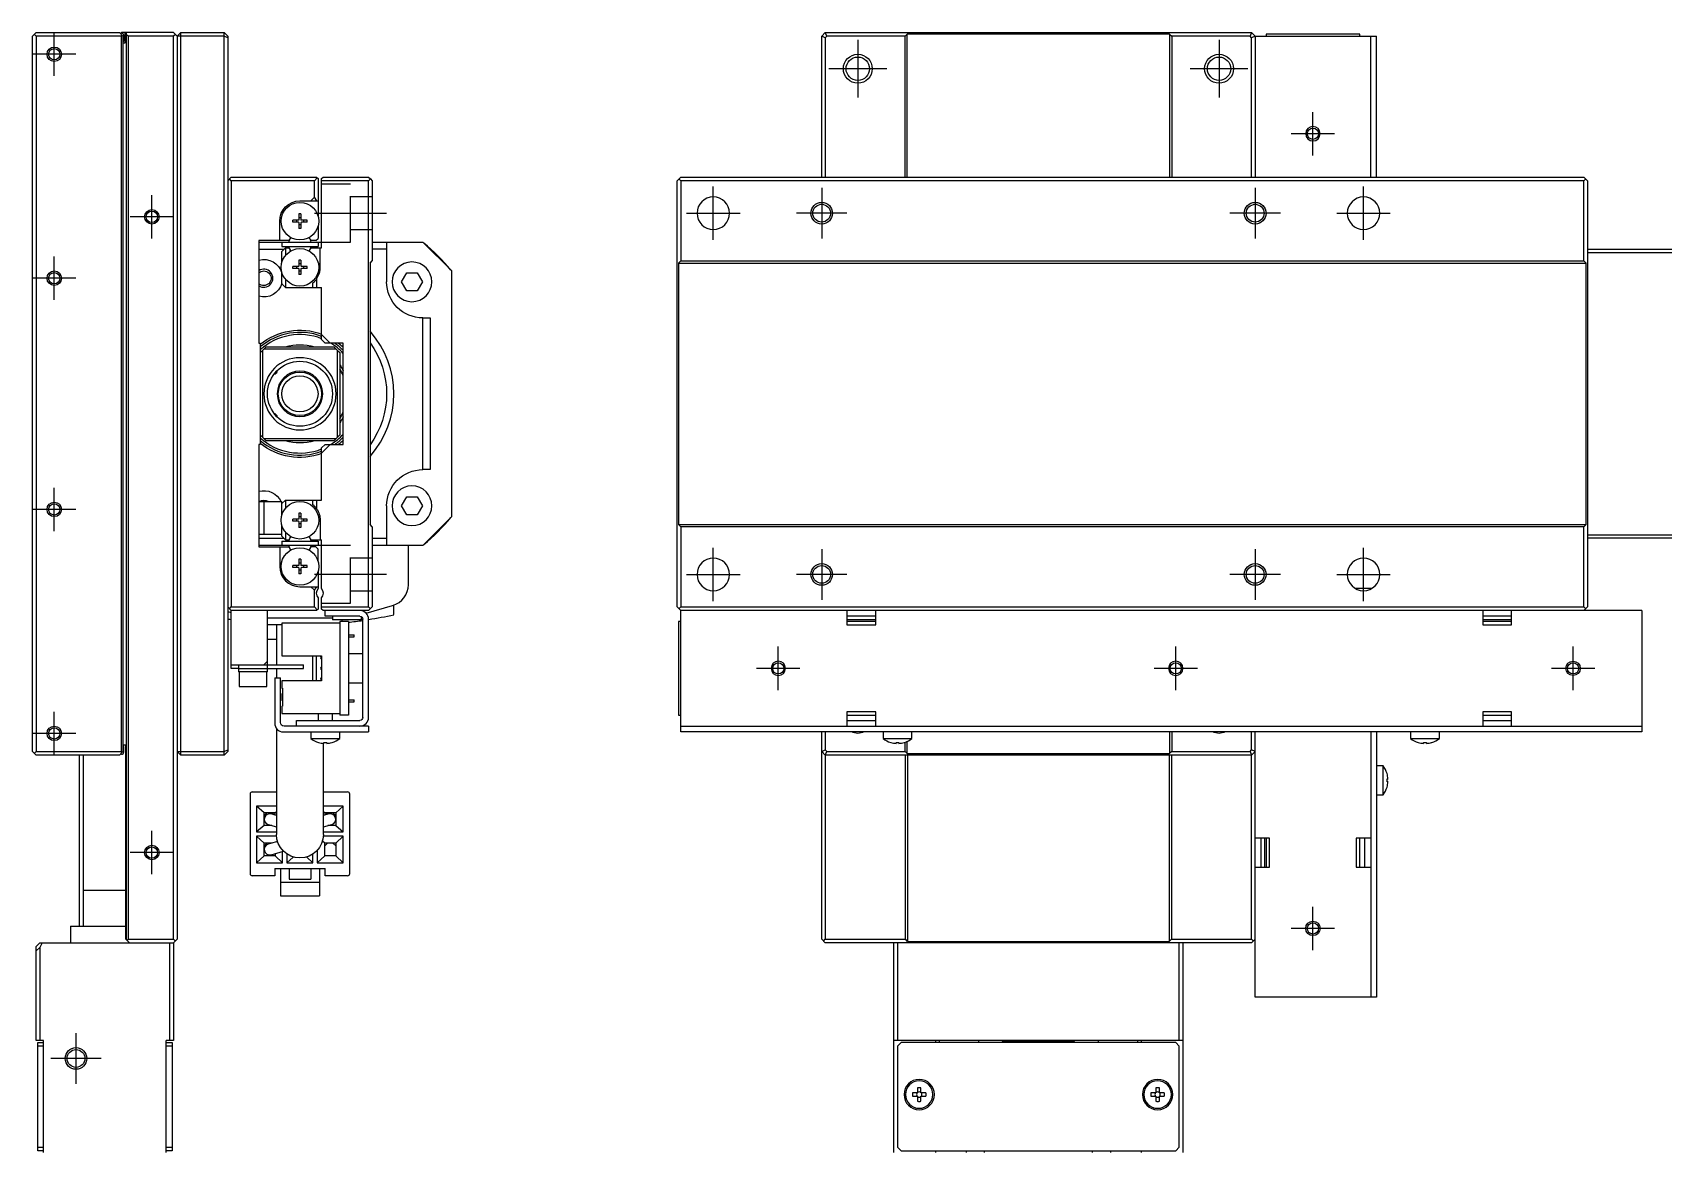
# Model space of a CAD drawing. Extents: x 0 to 971, y -8 to 578.
# Drawn here: x 512.2 to 737.9, y 322.7 to 477.7 of the extents above; entities that cross this region are included whole.
import ezdxf

# ---------------------------------------------------------------- set-up
doc = ezdxf.new("R2010")
doc.units = 0
doc.header["$LTSCALE"] = 0.5
doc.linetypes.add('CENTER', pattern=[50.8, 31.75, -6.35, 6.35, -6.35])
doc.linetypes.add('DASHED', pattern=[19.05, 12.7, -6.35])
for name, color, linetype in [('MSM_CENTER', 1, 'CENTER'), ('MSM_CONTINUOUS', 7, 'CONTINUOUS'), ('MSM_DASHED', 4, 'DASHED'), ('MSM_NARROW', 5, 'CONTINUOUS')]:
    doc.layers.add(name, color=color, linetype=linetype)

msp = doc.modelspace()

# ---------------------------------------------------------------- linework, layer by layer
at = {"layer": 'MSM_CENTER'}
for p, q in [((515.2, 471.69), (515.2, 477.69)), ((626.41, 476.69), (626.41, 468.69)), ((676.41, 476.69), (676.41, 468.69)), ((518.2, 474.69), (512.2, 474.69)), ((630.41, 472.69), (622.41, 472.69)), ((680.41, 472.69), (672.41, 472.69)), ((689.41, 460.69), (689.41, 466.69)), ((692.41, 463.69), (686.41, 463.69)), ((606.41, 448.99), (606.41, 456.39)), ((621.41, 456.19), (621.41, 449.19)), ((681.41, 456.19), (681.41, 449.19)), ((696.41, 448.99), (696.41, 456.39)), ((528.7, 449.19), (528.7, 455.19)), ((531.7, 452.19), (525.7, 452.19)), ((551.2, 452.69), (561.2, 452.69)), ((602.71, 452.69), (610.11, 452.69)), ((624.91, 452.69), (617.91, 452.69)), ((684.91, 452.69), (677.91, 452.69)), ((692.71, 452.69), (700.11, 452.69)), ((515.2, 440.69), (515.2, 446.69)), ((518.2, 443.69), (512.2, 443.69)), ((515.2, 408.69), (515.2, 414.69)), ((518.2, 411.69), (512.2, 411.69)), ((606.41, 398.99), (606.41, 406.39)), ((696.41, 398.99), (696.41, 406.39)), ((621.41, 406.19), (621.41, 399.19)), ((681.41, 406.19), (681.41, 399.19)), ((561.2, 402.69), (551.2, 402.69)), ((602.71, 402.69), (610.11, 402.69)), ((624.91, 402.69), (617.91, 402.69)), ((684.91, 402.69), (677.91, 402.69)), ((692.71, 402.69), (700.11, 402.69)), ((615.41, 386.69), (615.41, 392.69)), ((670.41, 386.69), (670.41, 392.69)), ((725.41, 386.69), (725.41, 392.69)), ((618.41, 389.69), (612.41, 389.69)), ((673.41, 389.69), (667.41, 389.69)), ((728.41, 389.69), (722.41, 389.69)), ((515.2, 377.69), (515.2, 383.69)), ((518.2, 380.69), (512.2, 380.69)), ((528.7, 361.19), (528.7, 367.19)), ((531.7, 364.19), (525.7, 364.19)), ((689.41, 350.69), (689.41, 356.69)), ((692.41, 353.69), (686.41, 353.69)), ((518.2, 339.19), (518.2, 332.19)), ((521.7, 335.69), (514.7, 335.69))]:
    msp.add_line(p, q, dxfattribs=at)
at = {"layer": 'MSM_CONTINUOUS'}
for p, q in [((512.7, 477.69), (512.2, 477.19)), ((512.2, 378.19), (512.2, 477.19)), ((512.7, 477.19), (512.45, 477.44)), ((512.7, 477.69), (524.2, 477.69)), ((512.7, 477.19), (512.7, 378.19)), ((524.5, 477.19), (512.7, 477.19)), ((524.2, 477.69), (524.7, 477.19)), ((524.3, 477.59), (524.5, 477.59)), ((524.4, 477.59), (524.5, 477.69)), ((531.7, 477.69), (524.5, 477.69)), ((524.6, 477.29), (524.5, 477.19)), ((524.5, 378.19), (524.5, 477.19)), ((524.7, 477.19), (524.7, 378.19)), ((524.7, 476.29), (525, 476.29)), ((524.8, 476.59), (524.8, 477.29)), ((525, 476.29), (525, 477.69)), ((525.2, 352.09), (525.2, 477.69)), ((525.4, 477.19), (525.2, 477.39)), ((525.4, 477.19), (525.4, 352.19)), ((531.7, 477.19), (525.4, 477.19)), ((531.7, 477.69), (532.2, 477.19)), ((531.95, 477.44), (531.7, 477.19)), ((531.7, 352.19), (531.7, 477.19)), ((532.7, 477.69), (532.2, 477.19)), ((538.7, 477.19), (532.2, 477.19)), ((532.2, 477.19), (532.2, 352.19)), ((532.7, 477.69), (538.7, 477.69)), ((532.7, 377.69), (532.7, 477.69)), ((538.7, 377.69), (538.7, 477.69)), ((539.2, 477.19), (538.7, 477.69)), ((539.2, 476.98), (538.7, 477.19)), ((539.2, 477.19), (539.2, 378.19)), ((621.41, 477.19), (621.91, 477.69)), ((621.41, 457.69), (621.41, 477.19)), ((621.91, 476.98), (621.41, 477.19)), ((622.12, 477.19), (621.91, 477.69)), ((621.91, 477.69), (680.91, 477.69)), ((622.12, 477.19), (621.91, 476.98)), ((621.91, 476.98), (621.91, 457.69)), ((632.96, 477.19), (622.12, 477.19)), ((632.96, 477.19), (633.26, 477.49)), ((632.96, 457.69), (632.96, 477.19)), ((669.56, 477.49), (633.26, 477.49)), ((633.26, 457.69), (633.26, 477.49)), ((669.56, 477.49), (669.86, 477.19)), ((669.56, 477.49), (669.56, 457.69)), ((669.86, 477.19), (669.86, 457.69)), ((680.71, 477.19), (669.86, 477.19)), ((680.91, 477.69), (680.71, 477.19)), ((680.91, 476.98), (680.71, 477.19)), ((680.91, 477.69), (681.41, 477.19)), ((681.41, 477.19), (680.91, 476.98)), ((680.91, 457.69), (680.91, 476.98)), ((681.41, 477.19), (681.41, 457.69)), ((681.41, 477.19), (698.21, 477.19)), ((682.91, 477.49), (682.91, 477.19)), ((695.91, 477.49), (682.91, 477.49)), ((695.91, 477.19), (695.91, 477.49)), ((697.41, 457.69), (697.41, 477.19)), ((698.21, 457.69), (698.21, 477.19)), ((539.2, 457.19), (539.7, 457.69)), ((539.7, 457.19), (539.45, 457.44)), ((539.7, 457.69), (551.5, 457.69)), ((539.7, 457.19), (539.7, 398.19)), ((551.2, 457.19), (539.7, 457.19)), ((551.6, 457.59), (551.2, 457.19)), ((551.2, 454.89), (551.2, 457.19)), ((551.5, 457.69), (551.7, 457.49)), ((551.7, 457.49), (551.7, 452.3)), ((552.2, 457.49), (552.4, 457.69)), ((552.2, 447.89), (552.2, 457.49)), ((558.7, 457.19), (552.2, 457.19)), ((552.4, 457.69), (558.7, 457.69)), ((558.7, 457.69), (558.95, 457.44)), ((558.95, 457.44), (558.7, 457.19)), ((558.7, 398.19), (558.7, 457.19)), ((558.95, 457.44), (559.2, 457.19)), ((559.2, 457.19), (559.2, 446.09)), ((601.91, 457.69), (601.41, 457.19)), ((601.41, 398.19), (601.41, 457.19)), ((601.66, 457.44), (601.91, 457.19)), ((601.91, 457.69), (726.91, 457.69)), ((726.91, 457.19), (601.91, 457.19)), ((601.91, 457.19), (601.91, 446.09)), ((727.41, 457.19), (726.91, 457.69)), ((726.91, 457.19), (727.16, 457.44)), ((726.91, 446.09), (726.91, 457.19)), ((727.41, 457.19), (727.41, 398.19)), ((549.2, 454.39), (551.7, 454.39)), ((551.2, 454.89), (550.7, 454.39)), ((551.55, 454.39), (551.2, 454.89)), ((546.4, 448.89), (546.4, 451.59)), ((548.99, 451.73), (548.2, 451.73)), ((548.2, 451.44), (548.2, 451.73)), ((548.99, 451.44), (548.2, 451.44)), ((548.73, 451.73), (548.73, 451.44)), ((549.34, 452.59), (549.05, 452.59)), ((549.05, 452.59), (549.05, 451.79)), ((549.34, 452.06), (549.05, 452.06)), ((549.34, 452.59), (549.34, 451.79)), ((550.2, 451.73), (549.4, 451.73)), ((550.2, 451.44), (549.4, 451.44)), ((549.67, 451.73), (549.67, 451.44)), ((550.2, 451.44), (550.2, 451.73)), ((547.87, 449.26), (547.65, 448.89)), ((549.05, 451.38), (549.05, 450.59)), ((549.05, 451.12), (549.34, 451.12)), ((549.34, 450.59), (549.05, 450.59)), ((549.34, 451.38), (549.34, 450.59)), ((551.4, 448.89), (551.7, 449.19)), ((551.7, 450.87), (551.7, 449.19)), ((547.65, 448.89), (543.5, 448.89)), ((543.5, 448.89), (543.5, 434.69)), ((543.5, 448.69), (552.2, 448.69)), ((543.5, 447.69), (547, 447.69)), ((546.7, 448.69), (546.7, 448.09)), ((546.7, 448.09), (551.7, 448.09)), ((547.2, 447.89), (546.7, 447.39)), ((546.7, 445.9), (546.7, 447.39)), ((547.2, 447.89), (547.2, 446.85)), ((547.2, 447.89), (547.65, 447.89)), ((547.65, 447.89), (547.73, 447.75)), ((547.76, 447.69), (547.77, 447.69)), ((550.52, 447.51), (550.74, 447.89)), ((550.62, 447.69), (550.62, 447.69)), ((550.74, 448.89), (550.66, 449.03)), ((551.4, 448.89), (550.74, 448.89)), ((550.74, 447.89), (552.2, 447.89)), ((551.7, 448.69), (551.7, 448.09)), ((552, 445.19), (552, 447.89)), ((559.2, 448.69), (566.2, 448.69)), ((561.2, 447.69), (559.2, 447.69)), ((561.2, 448.69), (561.2, 443.19)), ((570.2, 444.69), (566.2, 448.69)), ((727.41, 447.69), (756.41, 447.69)), ((740.91, 447.19), (727.41, 447.19)), ((548.99, 445.33), (548.2, 445.33)), ((548.2, 445.04), (548.2, 445.33)), ((548.99, 445.04), (548.2, 445.04)), ((548.73, 445.33), (548.73, 445.04)), ((549.34, 446.19), (549.05, 446.19)), ((549.05, 446.19), (549.05, 445.39)), ((549.34, 445.66), (549.05, 445.66)), ((549.05, 444.98), (549.05, 444.19)), ((549.05, 444.72), (549.34, 444.72)), ((549.34, 446.19), (549.34, 445.39)), ((549.34, 444.98), (549.34, 444.19)), ((550.2, 445.33), (549.4, 445.33)), ((550.2, 445.04), (549.4, 445.04)), ((549.67, 445.33), (549.67, 445.04)), ((550.2, 445.04), (550.2, 445.33)), ((558.9, 445.79), (559.2, 446.09)), ((558.9, 445.79), (558.9, 409.59)), ((570.2, 410.69), (570.2, 444.69)), ((601.61, 445.79), (601.91, 446.09)), ((601.61, 445.79), (727.21, 445.79)), ((601.61, 445.79), (601.61, 409.59)), ((601.91, 446.09), (726.91, 446.09)), ((726.91, 446.09), (727.21, 445.79)), ((727.21, 409.59), (727.21, 445.79)), ((546.7, 442.89), (546.7, 444.47)), ((546.7, 442.89), (547.2, 442.39)), ((547.2, 443.53), (547.2, 442.39)), ((549.34, 444.19), (549.05, 444.19)), ((551, 442.39), (551, 443.04)), ((551.5, 443.59), (551.5, 442.39)), ((563.25, 443.19), (563.97, 444.44)), ((563.97, 441.94), (563.25, 443.19)), ((563.97, 444.44), (565.42, 444.44)), ((565.42, 444.44), (566.14, 443.19)), ((566.14, 443.19), (565.42, 441.94)), ((547.2, 442.39), (552.2, 442.39)), ((552.2, 435.19), (552.2, 442.39)), ((565.42, 441.94), (563.97, 441.94)), ((566.2, 417.19), (566.2, 438.19)), ((566.2, 438.19), (567.2, 438.19)), ((567.2, 438.19), (567.2, 417.19)), ((552.2, 435.89), (553.4, 434.69)), ((543.5, 434.69), (543.7, 434.69)), ((543.7, 434.69), (543.7, 420.69)), ((543.7, 433.39), (544, 433.69)), ((544.2, 433.89), (544, 433.69)), ((544, 433.69), (544, 421.69)), ((544.2, 433.89), (544.5, 434.19)), ((554.2, 433.89), (544.2, 433.89)), ((544.5, 434.19), (553.9, 434.19)), ((552.7, 434.69), (552.2, 435.19)), ((555.2, 434.69), (552.7, 434.69)), ((553.9, 434.19), (554.2, 433.89)), ((554.4, 433.69), (554.2, 433.89)), ((554.4, 421.69), (554.4, 433.69)), ((554.4, 433.69), (554.7, 433.39)), ((554.7, 433.39), (554.7, 421.99)), ((555.2, 420.69), (555.2, 434.69)), ((545.63, 430.44), (545.63, 430.44)), ((545.63, 430.44), (545.77, 430.44)), ((545.77, 430.44), (546, 430.66)), ((545.77, 430.44), (545.77, 430.61)), ((546, 430.85), (546, 430.66)), ((547.82, 430.49), (547.75, 430.49)), ((547.82, 430.49), (547.88, 430.55)), ((550.51, 430.55), (550.57, 430.49)), ((550.64, 430.49), (550.57, 430.49)), ((546.23, 428.75), (546.23, 428.75)), ((552.16, 428.75), (552.16, 428.75)), ((545.77, 424.94), (545.63, 424.94)), ((545.63, 424.94), (545.63, 424.94)), ((545.77, 424.77), (545.77, 424.94)), ((546, 424.71), (545.77, 424.94)), ((546, 424.71), (546, 424.52)), ((543.7, 420.69), (543.5, 420.69)), ((543.5, 420.69), (543.5, 406.49)), ((544, 421.69), (543.7, 421.99)), ((544, 421.69), (544.2, 421.49)), ((544.5, 421.19), (544.2, 421.49)), ((544.2, 421.49), (554.2, 421.49)), ((553.9, 421.19), (544.5, 421.19)), ((553.4, 420.69), (552.2, 419.48)), ((552.2, 420.19), (552.7, 420.69)), ((552.2, 412.99), (552.2, 420.19)), ((552.7, 420.69), (555.2, 420.69)), ((554.2, 421.49), (553.9, 421.19)), ((554.2, 421.49), (554.4, 421.69)), ((554.7, 421.99), (554.4, 421.69)), ((567.2, 417.19), (566.2, 417.19)), ((563.25, 412.19), (563.97, 413.44)), ((563.97, 413.44), (565.42, 413.44)), ((565.42, 413.44), (566.14, 412.19)), ((546.7, 412.74), (543.5, 412.74)), ((544.2, 412.74), (544.2, 408.24)), ((547.2, 412.99), (546.7, 412.49)), ((546.7, 410.9), (546.7, 412.74)), ((547.2, 412.99), (547.2, 411.85)), ((547.2, 412.99), (552.2, 412.99)), ((549.34, 411.19), (549.05, 411.19)), ((549.05, 411.19), (549.05, 410.39)), ((549.34, 411.19), (549.34, 410.39)), ((551, 412.33), (551, 412.99)), ((551.5, 412.99), (551.5, 411.78)), ((561.2, 412.19), (561.2, 406.69)), ((563.97, 410.94), (563.25, 412.19)), ((565.42, 410.94), (563.97, 410.94)), ((566.14, 412.19), (565.42, 410.94)), ((546.7, 407.99), (546.7, 409.47)), ((548.99, 410.33), (548.2, 410.33)), ((548.2, 410.04), (548.2, 410.33)), ((548.99, 410.04), (548.2, 410.04)), ((548.73, 410.33), (548.73, 410.04)), ((549.34, 410.66), (549.05, 410.66)), ((549.05, 409.98), (549.05, 409.19)), ((549.05, 409.72), (549.34, 409.72)), ((549.34, 409.19), (549.05, 409.19)), ((549.34, 409.98), (549.34, 409.19)), ((550.2, 410.33), (549.4, 410.33)), ((550.2, 410.04), (549.4, 410.04)), ((549.67, 410.33), (549.67, 410.04)), ((550.2, 410.04), (550.2, 410.33)), ((552, 410.19), (552, 407.49)), ((559.2, 409.29), (558.9, 409.59)), ((559.2, 409.29), (559.2, 398.19)), ((566.2, 406.69), (570.2, 410.69)), ((601.91, 409.29), (601.61, 409.59)), ((601.61, 409.59), (727.21, 409.59)), ((601.91, 409.29), (601.91, 398.19)), ((726.91, 409.29), (601.91, 409.29)), ((727.21, 409.59), (726.91, 409.29)), ((726.91, 398.19), (726.91, 409.29)), ((543.5, 408.24), (546.7, 408.24)), ((543.5, 407.69), (547, 407.69)), ((552.2, 406.69), (543.5, 406.69)), ((543.5, 406.49), (547.65, 406.49)), ((546.4, 406.49), (546.4, 403.79)), ((546.7, 407.99), (547.2, 407.49)), ((546.7, 407.29), (546.7, 406.69)), ((546.7, 407.29), (551.7, 407.29)), ((547.2, 408.53), (547.2, 407.49)), ((547.2, 407.49), (547.65, 407.49)), ((547.73, 407.63), (547.65, 407.49)), ((547.65, 406.49), (547.87, 406.11)), ((547.76, 407.69), (547.77, 407.69)), ((550.74, 407.49), (550.52, 407.86)), ((550.62, 407.69), (550.62, 407.69)), ((550.66, 406.35), (550.74, 406.49)), ((550.74, 407.49), (552.2, 407.49)), ((551.4, 406.49), (550.74, 406.49)), ((551.7, 406.19), (551.4, 406.49)), ((551.7, 407.29), (551.7, 406.69)), ((552.2, 400.75), (552.2, 407.49)), ((559.2, 407.69), (561.2, 407.69)), ((566.2, 406.69), (559.2, 406.69)), ((564.2, 401.27), (564.2, 406.69)), ((727.41, 408.19), (740.91, 408.19)), ((756.41, 407.69), (727.41, 407.69)), ((549.34, 404.79), (549.05, 404.79)), ((549.05, 404.79), (549.05, 403.99)), ((549.34, 404.26), (549.05, 404.26)), ((549.34, 404.79), (549.34, 403.99)), ((551.7, 404.5), (551.7, 406.19)), ((548.99, 403.93), (548.2, 403.93)), ((548.2, 403.64), (548.2, 403.93)), ((548.99, 403.64), (548.2, 403.64)), ((548.73, 403.93), (548.73, 403.64)), ((549.05, 403.58), (549.05, 402.79)), ((549.05, 403.32), (549.34, 403.32)), ((549.34, 402.79), (549.05, 402.79)), ((549.34, 403.58), (549.34, 402.79)), ((550.2, 403.93), (549.4, 403.93)), ((550.2, 403.64), (549.4, 403.64)), ((549.67, 403.93), (549.67, 403.64)), ((550.2, 403.64), (550.2, 403.93)), ((551.7, 403.07), (551.7, 400.75)), ((549.2, 400.99), (551.7, 400.99)), ((550.7, 400.99), (551.2, 400.49)), ((551.2, 400.49), (551.55, 400.99)), ((551.2, 398.19), (551.2, 400.49)), ((697.55, 400.75), (695.27, 400.75)), ((539.7, 397.69), (539.2, 398.19)), ((539.2, 397.57), (539.7, 397.43)), ((539.45, 397.94), (539.7, 398.19)), ((539.7, 398.19), (551.2, 398.19)), ((539.7, 389.69), (539.7, 397.69)), ((551.5, 397.69), (539.7, 397.69)), ((544.7, 389.19), (544.7, 397.69)), ((551.2, 398.19), (551.6, 397.79)), ((551.7, 397.89), (551.5, 397.69)), ((551.7, 399.43), (551.7, 397.89)), ((552.2, 397.89), (552.2, 399.43)), ((552.2, 398.19), (558.7, 398.19)), ((552.4, 397.69), (552.2, 397.89)), ((558.7, 397.69), (552.4, 397.69)), ((552.7, 396.89), (552.7, 397.69)), ((558.35, 397.33), (562.02, 398.38)), ((558.7, 398.19), (558.95, 397.94)), ((559.2, 398.19), (558.7, 397.69)), ((562.2, 397.12), (562.2, 398.44)), ((601.41, 398.19), (601.91, 397.69)), ((601.91, 398.19), (601.66, 397.94)), ((601.91, 398.19), (726.91, 398.19)), ((601.91, 380.89), (601.91, 397.69)), ((734.91, 397.69), (601.91, 397.69)), ((624.91, 397.69), (624.91, 395.69)), ((628.91, 395.69), (628.91, 397.69)), ((712.91, 397.69), (712.91, 395.69)), ((716.91, 395.69), (716.91, 397.69)), ((727.16, 397.94), (726.91, 398.19)), ((726.91, 397.69), (727.41, 398.19)), ((734.91, 397.69), (734.91, 380.89)), ((544.7, 396.69), (553.7, 396.69)), ((546.7, 395.69), (544.7, 395.69)), ((545.95, 395.69), (545.95, 390.19)), ((554.7, 395.94), (546.7, 395.94)), ((546.7, 395.94), (546.7, 391.44)), ((557.5, 396.89), (552.7, 396.89)), ((553.7, 396.89), (553.7, 396.39)), ((557.7, 396.39), (553.7, 396.39)), ((554.7, 396.19), (554.7, 383.19)), ((555.9, 396.19), (554.7, 396.19)), ((555.02, 396.19), (555.02, 396.39)), ((555.9, 396.19), (555.9, 383.19)), ((557.7, 396.39), (557.7, 396.83)), ((557.7, 396.69), (557.84, 396.69)), ((557.9, 382.89), (557.9, 396.49)), ((558.7, 382.89), (558.7, 396.49)), ((601.61, 396.19), (601.61, 383.19)), ((601.91, 396.19), (601.61, 396.19)), ((628.91, 396.89), (624.91, 396.89)), ((628.91, 396.39), (624.91, 396.39)), ((628.91, 396.19), (624.91, 396.19)), ((624.91, 395.69), (628.91, 395.69)), ((716.91, 396.89), (712.91, 396.89)), ((716.91, 396.39), (712.91, 396.39)), ((716.91, 396.19), (712.91, 396.19)), ((712.91, 395.69), (716.91, 395.69)), ((545.95, 393.69), (544.7, 393.69)), ((555.9, 394.31), (556.7, 394.31)), ((555.9, 394.06), (556.7, 394.06)), ((556.7, 394.06), (556.7, 394.31)), ((544.7, 390.69), (544.2, 390.19)), ((546.7, 391.44), (552.2, 391.44)), ((551, 387.94), (551, 391.44)), ((551.5, 387.94), (551.5, 391.44)), ((552.2, 391.44), (552.2, 387.94)), ((557.9, 391.69), (555.9, 391.69)), ((539.7, 390.19), (549.7, 390.19)), ((540.7, 389.69), (539.7, 389.69)), ((540.7, 390.19), (540.7, 389.19)), ((540.7, 389.69), (549.7, 389.69)), ((544.7, 389.19), (540.7, 389.19)), ((540.8, 389.19), (540.8, 387.19)), ((544.6, 387.19), (544.6, 389.19)), ((545.7, 388.39), (546.5, 388.39)), ((545.7, 388.39), (545.7, 382.09)), ((545.95, 389.69), (545.95, 388.39)), ((546.5, 382.19), (546.5, 388.39)), ((549.7, 389.69), (549.7, 390.19)), ((540.8, 387.19), (544.6, 387.19)), ((546.7, 387.94), (546.7, 386.94)), ((552.2, 387.94), (546.7, 387.94)), ((546.7, 386.94), (546.8, 386.94)), ((546.8, 386.14), (546.7, 386.14)), ((546.7, 386.14), (546.7, 385.24)), ((546.8, 386.94), (546.8, 384.44)), ((555.9, 387.69), (557.9, 387.69)), ((546.8, 385.76), (546.7, 385.76)), ((546.8, 385.61), (546.7, 385.61)), ((546.8, 385.24), (546.7, 385.24)), ((546.7, 384.44), (546.7, 383.44)), ((546.7, 384.44), (546.8, 384.44)), ((555.9, 385.31), (556.7, 385.31)), ((555.9, 385.06), (556.7, 385.06)), ((556.7, 385.06), (556.7, 385.31)), ((546.7, 383.44), (554.7, 383.44)), ((558.7, 381.69), (547, 381.69)), ((548.7, 381.69), (548.7, 382.49)), ((548.7, 382.49), (557.5, 382.49)), ((551.7, 383.44), (551.7, 382.49)), ((553.7, 382.49), (553.7, 383.44)), ((555.9, 383.19), (554.7, 383.19)), ((558.7, 381.69), (558.7, 380.89)), ((601.61, 383.19), (601.91, 383.19)), ((601.91, 381.69), (734.91, 381.69)), ((624.91, 383.69), (624.91, 381.69)), ((628.91, 383.69), (624.91, 383.69)), ((624.91, 383.19), (628.91, 383.19)), ((624.91, 382.49), (628.91, 382.49)), ((628.91, 381.69), (628.91, 383.69)), ((716.91, 383.69), (712.91, 383.69)), ((712.91, 383.69), (712.91, 381.69)), ((712.91, 383.19), (716.91, 383.19)), ((712.91, 382.49), (716.91, 382.49)), ((716.91, 381.69), (716.91, 383.69)), ((545.95, 381.35), (545.95, 366.69)), ((546.9, 380.89), (558.7, 380.89)), ((550.7, 380.89), (550.7, 379.99)), ((550.7, 379.99), (554.7, 379.99)), ((551.75, 379.43), (551.77, 379.43)), ((552.45, 366.69), (552.45, 379.3)), ((552.5, 379.43), (552.9, 379.43)), ((552.5, 379.3), (552.5, 379.43)), ((552.9, 379.43), (552.9, 379.3)), ((553.62, 379.43), (553.65, 379.43)), ((554.7, 379.99), (554.7, 380.89)), ((734.91, 380.89), (601.91, 380.89)), ((621.41, 352.19), (621.41, 380.89)), ((621.91, 380.89), (621.91, 378.39)), ((629.91, 380.89), (629.91, 379.99)), ((629.91, 379.99), (633.91, 379.99)), ((630.96, 379.43), (630.98, 379.43)), ((631.71, 379.43), (632.11, 379.43)), ((631.71, 379.3), (631.71, 379.43)), ((632.11, 379.43), (632.11, 379.3)), ((632.84, 379.43), (632.86, 379.43)), ((632.96, 378.19), (632.96, 379.46)), ((633.26, 377.89), (633.26, 379.59)), ((633.91, 379.99), (633.91, 380.89)), ((669.56, 380.89), (669.56, 377.89)), ((669.86, 380.89), (669.86, 378.19)), ((680.91, 378.39), (680.91, 380.89)), ((681.41, 344.19), (681.41, 380.89)), ((697.41, 380.89), (697.41, 344.19)), ((698.21, 380.89), (698.21, 344.19)), ((702.91, 380.89), (702.91, 379.99)), ((702.91, 379.99), (706.91, 379.99)), ((703.96, 379.43), (703.98, 379.43)), ((704.71, 379.43), (705.11, 379.43)), ((704.71, 379.3), (704.71, 379.43)), ((705.11, 379.43), (705.11, 379.3)), ((705.84, 379.43), (705.86, 379.43)), ((706.91, 379.99), (706.91, 380.89)), ((512.2, 378.19), (512.7, 377.69)), ((512.45, 377.94), (512.7, 378.19)), ((512.7, 378.19), (524.5, 378.19)), ((524.2, 377.69), (512.7, 377.69)), ((518.7, 353.99), (518.7, 377.69)), ((519.2, 377.69), (519.2, 353.99)), ((524.7, 378.19), (524.2, 377.69)), ((524.5, 377.79), (524.3, 377.79)), ((524.5, 378.19), (524.6, 378.09)), ((524.7, 379.09), (525.1, 379.09)), ((524.8, 378.09), (524.8, 378.79)), ((525.1, 352.19), (525.1, 379.09)), ((532.2, 378.19), (538.7, 378.19)), ((532.2, 378.19), (532.7, 377.69)), ((538.7, 377.69), (532.7, 377.69)), ((538.7, 378.19), (539.2, 378.39)), ((538.7, 377.69), (539.2, 378.19)), ((621.41, 378.19), (621.91, 378.39)), ((621.91, 377.69), (621.41, 378.19)), ((621.91, 378.39), (622.12, 378.19)), ((621.91, 377.69), (622.12, 378.19)), ((680.91, 377.69), (621.91, 377.69)), ((621.91, 377.69), (621.91, 352.19)), ((622.12, 378.19), (632.96, 378.19)), ((633.26, 377.89), (632.96, 378.19)), ((633.01, 352.19), (633.01, 377.69)), ((633.26, 377.89), (669.56, 377.89)), ((633.31, 377.69), (633.31, 351.89)), ((669.51, 377.69), (669.51, 351.89)), ((669.86, 378.19), (669.56, 377.89)), ((669.81, 377.69), (669.81, 352.19)), ((669.86, 378.19), (680.71, 378.19)), ((680.71, 378.19), (680.91, 378.39)), ((680.71, 378.19), (680.91, 377.69)), ((681.41, 378.19), (680.91, 378.39)), ((681.41, 378.19), (680.91, 377.69)), ((680.91, 352.19), (680.91, 377.69)), ((699.11, 376.19), (698.21, 376.19)), ((699.11, 372.19), (699.11, 376.19)), ((699.67, 375.12), (699.67, 375.14)), ((542.6, 372.59), (545.95, 372.59)), ((552.45, 372.59), (555.8, 372.59)), ((699.67, 374.39), (699.8, 374.39)), ((699.67, 373.99), (699.67, 374.39)), ((699.8, 373.99), (699.67, 373.99)), ((699.67, 373.24), (699.67, 373.26)), ((542.3, 372.29), (542.3, 361.29)), ((543.2, 370.59), (543.2, 367.04)), ((544.25, 369.69), (543.2, 370.59)), ((545.95, 370.59), (543.2, 370.59)), ((555.2, 370.59), (552.45, 370.59)), ((554.15, 369.69), (555.2, 370.59)), ((555.2, 367.04), (555.2, 370.59)), ((556.1, 361.29), (556.1, 372.29)), ((698.21, 372.19), (699.11, 372.19)), ((544.25, 367.94), (543.2, 367.04)), ((544.25, 367.94), (544.25, 369.69)), ((545.75, 369.69), (544.25, 369.69)), ((544.25, 369.31), (544.62, 369.69)), ((545.31, 367.94), (544.25, 367.94)), ((544.78, 368.09), (545.95, 367.75)), ((545.95, 369.31), (545.21, 369.53)), ((545.37, 369.69), (545.66, 369.4)), ((545.75, 369.69), (545.95, 369.86)), ((545.75, 369.37), (545.75, 369.69)), ((552.65, 369.69), (552.45, 369.86)), ((553.18, 369.53), (552.45, 369.31)), ((552.45, 367.75), (553.61, 368.09)), ((552.65, 369.69), (552.65, 369.37)), ((554.15, 369.69), (552.65, 369.69)), ((552.73, 369.4), (553.02, 369.69)), ((554.15, 367.94), (553.08, 367.94)), ((553.77, 369.69), (554.15, 369.31)), ((554.15, 369.69), (554.15, 367.94)), ((554.15, 367.94), (555.2, 367.04)), ((543.2, 367.04), (545.95, 367.04)), ((543.2, 366.44), (543.2, 362.79)), ((544.25, 365.49), (543.2, 366.44)), ((545.96, 366.44), (543.2, 366.44)), ((546.1, 365.7), (544.79, 365.33)), ((545.93, 365.65), (546.07, 365.78)), ((552.65, 365.49), (552.32, 365.78)), ((555.2, 366.44), (552.44, 366.44)), ((552.45, 367.04), (555.2, 367.04)), ((554.15, 365.49), (555.2, 366.44)), ((555.2, 362.79), (555.2, 366.44)), ((683.41, 366.19), (681.41, 366.19)), ((682.21, 366.19), (682.21, 365.24)), ((682.71, 366.19), (682.71, 362.19)), ((682.91, 366.19), (682.91, 362.19)), ((683.41, 362.19), (683.41, 366.19)), ((697.41, 366.19), (695.41, 366.19)), ((695.41, 366.19), (695.41, 362.19)), ((695.91, 362.19), (695.91, 366.19)), ((696.61, 362.19), (696.61, 366.19)), ((544.25, 363.74), (543.2, 362.79)), ((544.25, 363.74), (544.25, 365.49)), ((545.34, 365.49), (544.25, 365.49)), ((544.25, 365.11), (544.62, 365.49)), ((545.75, 363.74), (544.25, 363.74)), ((545.2, 363.89), (546.92, 364.37)), ((545.75, 364.04), (545.75, 363.74)), ((545.75, 363.74), (546.8, 362.79)), ((546.8, 362.79), (546.8, 364.34)), ((547.4, 363.98), (547.4, 362.79)), ((548.26, 363.57), (547.4, 362.79)), ((550.13, 363.57), (551, 362.79)), ((551, 362.79), (551, 363.98)), ((551.6, 364.5), (551.6, 362.79)), ((552.65, 363.74), (551.6, 362.79)), ((552.65, 363.74), (552.65, 365.49)), ((554.15, 365.49), (552.65, 365.49)), ((552.65, 365.11), (553.02, 365.49)), ((554.15, 363.74), (552.65, 363.74)), ((553.77, 365.49), (554.15, 365.11)), ((554.15, 365.49), (554.15, 363.74)), ((554.15, 363.74), (555.2, 362.79)), ((682.21, 365.24), (682.21, 363.13)), ((543.2, 362.79), (546.8, 362.79)), ((545.7, 361.99), (552.7, 361.99)), ((545.7, 361.99), (545.7, 360.99)), ((546.5, 361.99), (546.5, 358.19)), ((547.4, 362.79), (551, 362.79)), ((547.7, 361.99), (547.7, 360.49)), ((550.7, 361.99), (550.7, 360.49)), ((551.6, 362.79), (555.2, 362.79)), ((551.9, 361.99), (551.9, 358.19)), ((552.7, 360.99), (552.7, 361.99)), ((681.41, 362.19), (683.41, 362.19)), ((682.21, 363.13), (682.21, 362.19)), ((695.41, 362.19), (697.41, 362.19)), ((519.2, 358.99), (525.1, 358.99)), ((545.7, 360.99), (542.6, 360.99)), ((546.5, 360.1), (551.9, 360.1)), ((547.7, 360.49), (550.7, 360.49)), ((555.8, 360.99), (552.7, 360.99)), ((546.5, 358.19), (551.9, 358.19)), ((517.45, 353.99), (525.1, 353.99)), ((517.45, 353.99), (517.45, 351.69)), ((525.1, 352.19), (525.2, 352.09)), ((525.25, 352.04), (525.4, 352.19)), ((525.4, 352.19), (531.7, 352.19)), ((531.7, 352.19), (531.95, 351.94)), ((532.2, 352.19), (531.7, 351.69)), ((621.41, 352.19), (621.91, 351.69)), ((621.66, 351.94), (621.91, 352.19)), ((621.91, 352.19), (633.01, 352.19)), ((633.31, 351.89), (633.01, 352.19)), ((669.81, 352.19), (669.51, 351.89)), ((669.81, 352.19), (680.91, 352.19)), ((680.91, 352.19), (681.16, 351.94)), ((680.91, 351.69), (681.41, 352.19)), ((512.7, 351.19), (513.2, 351.69)), ((512.7, 338.19), (512.7, 351.19)), ((513.2, 351.07), (512.7, 350.57)), ((513.5, 351.69), (513.2, 351.07)), ((513.2, 351.69), (531.7, 351.69)), ((513.2, 351.07), (513.2, 338.19)), ((525.2, 352.09), (525.25, 352.04)), ((525.25, 352.04), (525.6, 351.69)), ((531.2, 338.19), (531.2, 351.69)), ((531.7, 351.69), (531.7, 338.19)), ((680.91, 351.69), (621.91, 351.69)), ((631.41, 322.69), (631.41, 351.69)), ((631.91, 351.69), (631.91, 338.19)), ((633.31, 351.89), (669.51, 351.89)), ((670.91, 338.19), (670.91, 351.69)), ((671.41, 351.69), (671.41, 322.69)), ((698.21, 344.19), (681.41, 344.19)), ((513.7, 338.19), (512.7, 338.19)), ((512.9, 337.89), (513.7, 337.89)), ((512.9, 322.89), (512.9, 337.89)), ((513.7, 337.39), (512.9, 337.39)), ((513.7, 322.69), (513.7, 338.19)), ((531.7, 338.19), (530.7, 338.19)), ((530.7, 322.69), (530.7, 338.19)), ((530.7, 337.89), (531.5, 337.89)), ((531.5, 337.39), (530.7, 337.39)), ((531.5, 337.89), (531.5, 322.89)), ((671.41, 338.19), (631.41, 338.19)), ((632.41, 337.89), (631.91, 337.39)), ((631.91, 337.39), (631.91, 323.39)), ((670.41, 337.89), (632.41, 337.89)), ((637.16, 338.19), (637.16, 337.89)), ((637.66, 338.19), (637.66, 337.89)), ((643.16, 337.89), (643.16, 338.19)), ((646.61, 338.19), (646.41, 337.99)), ((656.41, 337.99), (646.41, 337.99)), ((646.41, 337.99), (646.41, 337.89)), ((656.41, 337.99), (656.21, 338.19)), ((656.41, 337.89), (656.41, 337.99)), ((659.66, 338.19), (659.66, 337.89)), ((665.16, 337.89), (665.16, 338.19)), ((665.66, 337.89), (665.66, 338.19)), ((670.91, 337.39), (670.41, 337.89)), ((670.91, 323.39), (670.91, 337.39)), ((634.67, 330.93), (633.99, 330.93)), ((633.99, 330.45), (634.67, 330.45)), ((634.67, 331.61), (634.67, 330.93)), ((634.67, 330.45), (634.67, 329.77)), ((635.15, 330.93), (635.15, 331.61)), ((635.83, 330.93), (635.15, 330.93)), ((635.15, 329.77), (635.15, 330.45)), ((635.15, 330.45), (635.83, 330.45)), ((667.67, 330.93), (666.99, 330.93)), ((666.99, 330.45), (667.67, 330.45)), ((667.67, 331.61), (667.67, 330.93)), ((667.67, 330.45), (667.67, 329.77)), ((668.15, 330.93), (668.15, 331.61)), ((668.83, 330.93), (668.15, 330.93)), ((668.15, 329.77), (668.15, 330.45)), ((668.15, 330.45), (668.83, 330.45)), ((512.9, 323.39), (513.7, 323.39)), ((513.7, 322.89), (512.9, 322.89)), ((530.7, 323.39), (531.5, 323.39)), ((531.5, 322.89), (530.7, 322.89)), ((631.91, 323.39), (632.41, 322.89)), ((632.41, 322.89), (670.41, 322.89)), ((637.16, 322.89), (637.16, 322.69)), ((641.41, 322.89), (641.41, 322.69)), ((643.91, 322.89), (643.91, 322.69)), ((658.91, 322.69), (658.91, 322.89)), ((661.41, 322.69), (661.41, 322.89)), ((665.66, 322.69), (665.66, 322.89)), ((670.41, 322.89), (670.91, 323.39))]:
    msp.add_line(p, q, dxfattribs=at)
for centre, radius in [((515.2, 474.69), 0.783), ((626.41, 472.69), 1.62), ((676.41, 472.69), 1.62), ((689.41, 463.69), 0.783), ((549.2, 451.59), 2.6), ((621.41, 452.69), 1.23), ((681.41, 452.69), 1.23), ((528.7, 452.19), 0.783), ((549.2, 445.19), 2.6), ((515.2, 443.69), 0.783), ((549.2, 427.69), 4.5), ((549.2, 427.69), 3), ((515.2, 411.69), 0.783), ((549.2, 410.19), 2.6), ((549.2, 403.79), 2.6), ((621.41, 402.69), 1.23), ((681.41, 402.69), 1.23), ((615.41, 389.69), 0.783), ((670.41, 389.69), 0.783), ((725.41, 389.69), 0.783), ((515.2, 380.69), 0.783), ((528.7, 364.19), 0.783), ((689.41, 353.69), 0.783), ((518.2, 335.69), 1.23)]:
    msp.add_circle(centre, radius, dxfattribs=at)
at = {"layer": 'MSM_CONTINUOUS', "extrusion": (0, 0, -1)}
for centre, radius in [((-606.41, 452.69), 2.25), ((-696.41, 452.69), 2.25), ((-564.7, 443.19), 2.75), ((-549.2, 427.69), 5), ((-549.2, 427.69), 3.15), ((-564.7, 412.19), 2.75), ((-606.41, 402.69), 2.25), ((-696.41, 402.69), 2.25), ((-634.91, 330.69), 2.1), ((-634.91, 330.69), 1.9), ((-667.91, 330.69), 2.1), ((-667.91, 330.69), 1.9)]:
    msp.add_circle(centre, radius, dxfattribs=at)
at = {"layer": 'MSM_CONTINUOUS'}
for centre, radius, start, end in [((524.5, 477.29), 0.3, 0, 90), ((524.5, 476.59), 0.3, 311.8103, 0), ((549.2, 448.39), 1.59, 143.8028, 169.1069), ((549.31, 448.27), 1.75, 142.994, 145.4948), ((549.08, 448.27), 1.75, 25.4948, 37.006), ((549.2, 448.39), 1.59, 10.8931, 36.1972), ((549.2, 448.39), 1.59, 190.8931, 216.1972), ((549.31, 448.5), 1.75, 205.4948, 217.006), ((549.2, 448.39), 1.59, 323.8028, 349.107), ((549.08, 448.5), 1.75, 322.994, 325.4948), ((549.2, 427.69), 27, 39.3765, 50.6235), ((549.2, 445.19), 2.8, 310.0052, 360), ((549.2, 427.69), 8.5, 69.3327, 130.3202), ((549.2, 427.69), 8.2, 68.5399, 132.1236), ((549.2, 427.69), 13, 318.2583, 41.7417), ((549.2, 427.69), 8.2, 42.9703, 58.6119), ((549.2, 427.69), 8.5, 45.0991, 55.4397), ((549.2, 427.69), 6.5, 22.6199, 32.2042), ((549.2, 427.69), 6.5, 327.7958, 337.3801), ((549.2, 427.69), 8.2, 301.3881, 317.0297), ((549.2, 427.69), 8.2, 227.8764, 291.4601), ((549.2, 427.69), 8.5, 229.6798, 290.6673), ((549.2, 427.69), 8.5, 304.5603, 314.9009), ((549.2, 410.19), 2.8, 34.7719, 49.9948), ((549.2, 427.69), 27, 309.3765, 320.6235), ((549.2, 406.99), 1.59, 143.8028, 169.1069), ((549.2, 406.99), 1.59, 190.8931, 216.1972), ((549.31, 406.87), 1.75, 142.994, 154.5052), ((549.08, 406.87), 1.75, 34.5052, 37.006), ((549.2, 406.99), 1.59, 10.8931, 36.1972), ((549.2, 406.99), 1.59, 323.8028, 349.1069), ((549.08, 407.1), 1.75, 322.994, 334.5052), ((549.31, 407.1), 1.75, 214.5052, 217.006), ((549.2, 403.79), 2.8, 180, 270), ((552.45, 400.09), 1, 138.5904, 221.4096), ((551.45, 400.09), 1, 318.5904, 41.4096), ((561.2, 401.27), 3, 285.9958, 0), ((557.5, 396.49), 1.2, 0, 90), ((549.2, 455.69), 60, 260.4059, 260.8898), ((549.2, 455.69), 60, 276.4114, 278.3373), ((549.2, 455.69), 60, 279.1102, 282.5133), ((552.3, 391.19), 0.25, 113.5782, 246.4218), ((552.3, 389.69), 0.25, 113.5782, 246.4218), ((552.3, 388.19), 0.25, 113.5782, 246.4218), ((546.9, 382.09), 1.2, 180, 270), ((557.5, 382.89), 1.2, 270, 0), ((552.7, 382.49), 3.2, 231.3178, 252.73), ((552.7, 382.49), 3.19, 253.0947, 266.4096), ((552.7, 382.49), 3.19, 273.5904, 286.9053), ((552.7, 382.49), 3.2, 287.27, 308.6822), ((631.91, 382.49), 3.2, 231.3178, 252.73), ((631.91, 382.49), 3.19, 253.0947, 266.4096), ((631.91, 382.49), 3.19, 273.5904, 286.9053), ((631.91, 382.49), 3.2, 287.27, 308.6822), ((704.91, 382.49), 3.2, 231.3178, 252.73), ((704.91, 382.49), 3.19, 253.0947, 266.4096), ((704.91, 382.49), 3.19, 273.5904, 286.9053), ((704.91, 382.49), 3.2, 287.27, 308.6822), ((524.5, 378.09), 0.3, 270, 0), ((524.5, 378.79), 0.3, 0, 48.1897), ((696.61, 374.19), 3.2, 17.27, 38.6822), ((696.61, 374.19), 3.19, 3.5904, 16.9053), ((542.6, 372.29), 0.3, 90, 180), ((555.8, 372.29), 0.3, 0, 90), ((696.61, 374.19), 3.2, 321.3178, 342.73), ((696.61, 374.19), 3.19, 343.0947, 356.4096), ((545, 368.81), 0.75, 73.4791, 253.4791), ((553.4, 368.81), 0.75, 286.5209, 106.5209), ((545, 364.61), 0.75, 105.6242, 285.6242), ((542.6, 361.29), 0.3, 180, 270), ((555.8, 361.29), 0.3, 270, 0), ((634.91, 330.69), 0.95, 165.3667, 194.6333), ((634.91, 330.69), 0.365, 138.8496, 221.1504), ((634.91, 330.69), 0.95, 75.3667, 104.6333), ((634.91, 330.69), 0.365, 48.8496, 131.1504), ((634.91, 330.69), 0.365, 228.8496, 311.1504), ((634.91, 330.69), 0.95, 255.3667, 284.6333), ((634.91, 330.69), 0.365, 318.8496, 41.1504), ((634.91, 330.69), 0.95, 345.3667, 14.6333), ((667.91, 330.69), 0.95, 165.3667, 194.6333), ((667.91, 330.69), 0.365, 138.8496, 221.1504), ((667.91, 330.69), 0.95, 75.3667, 104.6333), ((667.91, 330.69), 0.365, 48.8496, 131.1504), ((667.91, 330.69), 0.365, 228.8496, 311.1504), ((667.91, 330.69), 0.95, 255.3667, 284.6333), ((667.91, 330.69), 0.365, 318.8496, 41.1504), ((667.91, 330.69), 0.95, 345.3667, 14.6333)]:
    msp.add_arc(centre, radius, start, end, dxfattribs=at)
at = {"layer": 'MSM_CONTINUOUS', "extrusion": (0, 0, -1)}
for centre, radius, start, end in [((-549.2, 451.59), 2.8, 0, 90), ((-548.99, 451.79), 0.06, 180, 270), ((-548.99, 451.38), 0.06, 90, 180), ((-549.4, 451.79), 0.06, 270, 0), ((-549.4, 451.38), 0.06, 0, 90), ((-544.2, 443.69), 2.6, 74.3815, 164.0576), ((-544.2, 443.69), 1.01, 45.9346, 314.0654), ((-548.99, 445.39), 0.06, 180, 270), ((-548.99, 444.98), 0.06, 90, 180), ((-549.4, 445.39), 0.06, 270, 0), ((-549.4, 444.98), 0.06, 0, 90), ((-544.2, 443.69), 2.6, 195.9424, 285.6185), ((-566.2, 443.19), 5, 270, 0), ((-549.2, 427.69), 8.8, 51.3178, 109.9323), ((-549.2, 427.69), 6.8, 72.9174, 107.0826), ((-549.2, 427.69), 8.8, 127.3018, 132.9859), ((-549.2, 427.69), 12, 143.9334, 216.0666), ((-549.2, 427.69), 6.8, 143.9811, 151.9275), ((-549.2, 427.69), 6.8, 208.0725, 216.0189), ((-549.2, 427.69), 8.8, 250.0677, 308.6822), ((-549.2, 427.69), 6.8, 252.9174, 287.0826), ((-549.2, 427.69), 8.8, 227.0141, 232.6982), ((-566.2, 412.19), 5, 0, 90), ((-544.2, 411.69), 2.6, 74.3815, 156.1812), ((-549.2, 410.19), 2.8, 145.2281, 180), ((-548.99, 410.39), 0.06, 180, 270), ((-548.99, 409.98), 0.06, 90, 180), ((-549.4, 410.39), 0.06, 270, 0), ((-549.4, 409.98), 0.06, 0, 90), ((-548.99, 403.99), 0.06, 180, 270), ((-548.99, 403.58), 0.06, 90, 180), ((-549.4, 403.99), 0.06, 270, 0), ((-549.4, 403.58), 0.06, 0, 90), ((-557.5, 396.49), 0.4, 90, 180), ((-547, 382.19), 0.5, 270, 0), ((-557.5, 382.89), 0.4, 180, 270), ((-549.2, 366.69), 3.25, 180, 360)]:
    msp.add_arc(centre, radius, start, end, dxfattribs=at)
at = {"layer": 'MSM_DASHED'}
for p, q in [((556.2, 456.69), (552.2, 456.69)), ((556.2, 448.69), (556.2, 456.69)), ((559.2, 454.94), (556.2, 454.94)), ((556.2, 450.44), (559.2, 450.44)), ((552.2, 448.69), (556.2, 448.69)), ((556.2, 406.69), (552.2, 406.69)), ((556.2, 398.69), (556.2, 406.69)), ((559.2, 404.94), (556.2, 404.94)), ((556.2, 400.44), (559.2, 400.44)), ((552.2, 398.69), (556.2, 398.69))]:
    msp.add_line(p, q, dxfattribs=at)
at = {"layer": 'MSM_NARROW'}
for p, q in [((545.63, 430.44), (545.63, 430.44)), ((545.63, 424.94), (545.63, 424.94))]:
    msp.add_line(p, q, dxfattribs=at)
for centre, radius in [((515.2, 474.69), 1), ((626.41, 472.69), 2), ((676.41, 472.69), 2), ((621.41, 452.69), 1.5), ((681.41, 452.69), 1.5), ((528.7, 452.19), 1), ((515.2, 443.69), 1), ((549.2, 427.69), 2.5), ((515.2, 411.69), 1), ((621.41, 402.69), 1.5), ((681.41, 402.69), 1.5), ((725.41, 389.69), 1), ((515.2, 380.69), 1), ((528.7, 364.19), 1), ((689.41, 353.69), 1), ((518.2, 335.69), 1.5)]:
    msp.add_circle(centre, radius, dxfattribs=at)
at = {"layer": 'MSM_NARROW', "extrusion": (0, 0, -1)}
for centre in [(-689.41, 463.69), (-615.41, 389.69), (-670.41, 389.69)]:
    msp.add_circle(centre, 1, dxfattribs=at)
at = {"layer": 'MSM_NARROW'}
for centre, start, end in [((544.2, 443.69), 235.9442, 124.0558), ((544.2, 411.69), 57.1401, 122.8599)]:
    msp.add_arc(centre, 1.25, start, end, dxfattribs=at)
at = {"layer": 'MSM_NARROW', "extrusion": (0, 0, -1)}
for centre in [(-626.41, 382.69), (-676.41, 382.69)]:
    msp.add_arc(centre, 2, 244.1581, 295.8419, dxfattribs=at)

doc.saveas('drawing.dxf')
